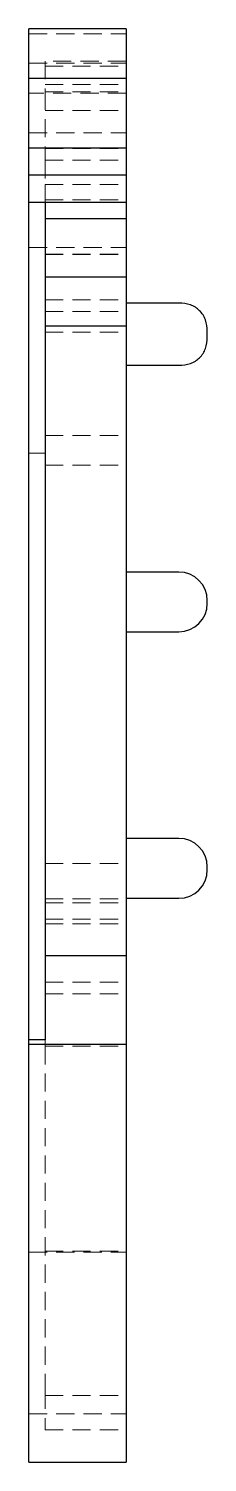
# Model space of a CAD drawing. Header units: millimetres. Extents: x 64 to 229, y 7 to 164.
# Drawn here: x 216.8 to 229.2, y 7 to 107 of the extents above.
import ezdxf

# ---------------------------------------------------------------- set-up
doc = ezdxf.new("R2010")
doc.units = ezdxf.units.MM
doc.linetypes.add('HIDDEN', pattern=[1.905, 1.27, -0.635])

msp = doc.modelspace()

# ---------------------------------------------------------------- linework, layer by layer
at = {"color": 7, "linetype": 'Continuous', "lineweight": 25}
for p, q in [((223.56, 107), (216.79, 107)), ((216.79, 103.55), (216.79, 107)), ((223.56, 107), (223.56, 103.55)), ((216.79, 103.55), (223.56, 103.55)), ((216.79, 98.68), (216.79, 103.55)), ((223.56, 103.55), (223.56, 98.68)), ((216.79, 98.68), (223.56, 98.68)), ((216.79, 96.8), (216.79, 98.68)), ((223.56, 98.68), (223.56, 96.8)), ((216.79, 96.8), (223.56, 96.8)), ((216.79, 95.31), (216.79, 96.8)), ((223.56, 96.8), (223.56, 95.31)), ((216.79, 94.89), (216.79, 95.31)), ((223.56, 95.31), (223.56, 94.89)), ((216.79, 94.89), (223.56, 94.89)), ((216.79, 36.87), (216.79, 94.89)), ((217.92, 94.89), (223.56, 94.89)), ((217.92, 94.89), (217.92, 36.87)), ((223.56, 94.89), (223.56, 94.89)), ((223.56, 94.89), (223.56, 93.76)), ((217.92, 93.76), (223.56, 93.76)), ((223.56, 93.76), (223.56, 89.7)), ((217.92, 89.7), (223.56, 89.7)), ((223.56, 89.7), (223.56, 89.19)), ((223.56, 89.19), (223.56, 86.27)), ((227.23, 87.86), (223.56, 87.86)), ((217.92, 86.27), (223.56, 86.27)), ((223.56, 86.27), (223.56, 44.29)), ((223.56, 83.52), (227.23, 83.52)), ((227.23, 69.1), (223.56, 69.1)), ((229.21, 67.01), (229.21, 67.12)), ((229.21, 66.91), (229.21, 67.01)), ((223.56, 64.93), (227.23, 64.93)), ((227.23, 50.51), (223.56, 50.51)), ((229.21, 48.43), (229.21, 48.54)), ((229.21, 48.32), (229.21, 48.43)), ((223.56, 46.34), (227.23, 46.34)), ((223.56, 44.29), (223.56, 42.36)), ((217.92, 42.36), (223.56, 42.36)), ((223.56, 42.36), (223.56, 38.51)), ((223.56, 38.51), (223.56, 36.16)), ((216.79, 36.48), (216.79, 36.87)), ((217.92, 36.48), (216.79, 36.48)), ((216.79, 36.16), (216.79, 36.48)), ((216.79, 36.16), (223.56, 36.16)), ((216.79, 12.2), (216.79, 36.16)), ((217.92, 36.87), (217.92, 36.48)), ((223.56, 36.16), (223.56, 12.2)), ((216.79, 7), (216.79, 12.2)), ((223.56, 12.2), (223.56, 7)), ((216.79, 7), (223.56, 7))]:
    msp.add_line(p, q, dxfattribs=at)
at = {"color": 7, "linetype": 'HIDDEN', "lineweight": 18}
for p, q in [((216.79, 106.64), (223.56, 106.64)), ((216.79, 104.59), (223.56, 104.59)), ((217.92, 104.74), (217.92, 102.6)), ((223.56, 104.74), (217.92, 104.74)), ((217.92, 104.39), (223.56, 104.39)), ((217.92, 103.11), (223.56, 103.11)), ((223.56, 102.51), (216.79, 102.51)), ((217.92, 102.6), (217.92, 97.83)), ((217.92, 102.6), (223.56, 102.6)), ((217.92, 101.3), (223.56, 101.3)), ((216.79, 99.73), (223.56, 99.73)), ((217.92, 98.65), (223.56, 98.65)), ((217.92, 97.83), (217.92, 96.14)), ((217.92, 97.83), (223.56, 97.83)), ((217.92, 96.14), (217.92, 95.07)), ((217.92, 96.14), (223.56, 96.14)), ((217.92, 95.07), (223.56, 95.07)), ((217.92, 95.07), (217.92, 94.89)), ((216.79, 91.73), (223.56, 91.73)), ((217.92, 91.26), (223.56, 91.26)), ((217.92, 91.24), (223.56, 91.24)), ((217.92, 88.09), (223.56, 88.09)), ((217.92, 87.27), (223.56, 87.27)), ((217.92, 85.84), (223.56, 85.84)), ((217.92, 78.63), (223.56, 78.63)), ((217.92, 77.39), (216.79, 77.39)), ((217.92, 76.55), (223.56, 76.55)), ((217.92, 48.77), (223.56, 48.77)), ((217.92, 46.31), (223.56, 46.31)), ((217.92, 46.03), (223.56, 46.03)), ((217.92, 44.89), (223.56, 44.89)), ((217.92, 44.55), (223.56, 44.55)), ((217.92, 40.49), (223.56, 40.49)), ((217.92, 39.67), (223.56, 39.67)), ((217.92, 36.48), (217.92, 36.03)), ((217.92, 36.03), (217.92, 11.99)), ((217.92, 36.03), (223.56, 36.03)), ((216.79, 21.66), (223.56, 21.66)), ((217.92, 21.73), (223.56, 21.73)), ((217.92, 11.99), (217.92, 9.26)), ((217.92, 11.66), (223.56, 11.66)), ((216.79, 10.38), (223.56, 10.38)), ((217.92, 9.26), (223.56, 9.26))]:
    msp.add_line(p, q, dxfattribs=at)
at = {"color": 7, "linetype": 'Continuous', "lineweight": 25}
for centre, start, end in [((227.23, 67.12), 0, 90), ((227.23, 66.91), 270, 0), ((227.23, 48.54), 0, 90), ((227.23, 48.32), 270, 0)]:
    msp.add_arc(centre, 1.98, start, end, dxfattribs=at)
for points, knots in [([(229.21, 85.89), (229.19, 86.16), (229.16, 86.56), (228.93, 87.04), (228.69, 87.34), (228.39, 87.58), (227.91, 87.81), (227.51, 87.84), (227.23, 87.86)], [0, 0, 0, 0, 0.25778, 0.38021, 0.50004, 0.61976, 0.74224, 1, 1, 1, 1]), ([(227.23, 83.52), (227.51, 83.54), (227.91, 83.57), (228.39, 83.8), (228.69, 84.04), (228.93, 84.34), (229.16, 84.82), (229.19, 85.22), (229.21, 85.49)], [0, 0, 0, 0, 0.25778, 0.38025, 0.49998, 0.61981, 0.74223, 1, 1, 1, 1]), ([(229.21, 85.49), (229.21, 85.49), (229.21, 85.5), (229.21, 85.53), (229.21, 85.59), (229.21, 85.66), (229.21, 85.71), (229.21, 85.75), (229.21, 85.82), (229.21, 85.88), (229.21, 85.89), (229.21, 85.89)], [-0.0820827, -0.0820827, -0.0820827, -0.0820827, -0.078174, -0.0703566, -0.0625392, -0.0586305, -0.0508131, -0.0488588, -0.0469044, -0.0312696, -0.0273609, -0.0273609, -0.0273609, -0.0273609])]:
    msp.add_open_spline(points, degree=3, knots=knots, dxfattribs=at)

doc.saveas('drawing.dxf')
